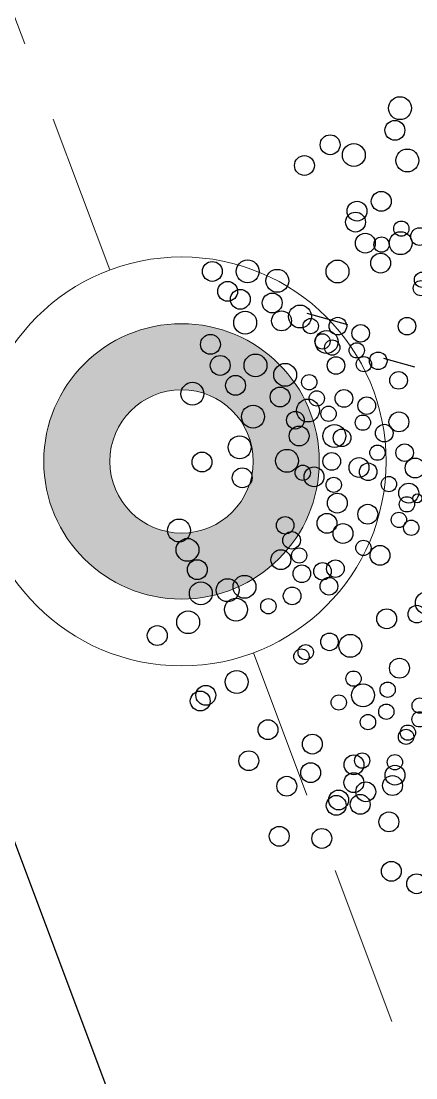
# Model space of a CAD drawing. Header units: millimetres. Extents: x 441156 to 441876, y 4514765 to 4515211.
# Drawn here: x 441562.86 to 441563.472, y 4514833.536 to 4514835.176 of the extents above; entities that cross this region are included whole.
import ezdxf

# ---------------------------------------------------------------- set-up
doc = ezdxf.new("R2010")
doc.units = ezdxf.units.MM
doc.linetypes.add('CONTINUA', pattern=[0])
doc.linetypes.add('HIDDEN', pattern=[0.375, 0.25, -0.125])
doc.layers.add('01_piscinas', color=254, linetype='Continuous')
doc.layers.add('INGIN ELECTRICIDAD ALUMBRADO', color=120, linetype='HIDDEN')

msp = doc.modelspace()

# ---------------------------------------------------------------- hatches: boundary and pattern name
at = {"layer": 'INGIN ELECTRICIDAD ALUMBRADO', "linetype": 'CONTINUA', "lineweight": 13}
h = msp.add_hatch(color=86, dxfattribs=at)
h.dxf.hatch_style = 1
edge = h.paths.add_edge_path()
edge.add_arc((441563.10887292, 4514834.49316226), 0.11124836, 0, 360)
edge = h.paths.add_edge_path()
edge.add_arc((441563.10887292, 4514834.49316226), 0.21369962, 0, 180)
edge.add_arc((441563.10887292, 4514834.49316226), 0.21369962, 180, 360)

# ---------------------------------------------------------------- linework, layer by layer
at = {"layer": '01_piscinas'}
for p, q in [((441564.34128148, 4514829.92970618, 0.00000015), (441560.99880958, 4514838.83373326, 0.00000132)), ((441563.36685719, 4514834.70515435, 0.00000076), (441563.3038525, 4514834.72267197, 0.00000076)), ((441563.47095371, 4514834.63940379, 0.00000076), (441563.42248856, 4514834.65287888, 0.00000076))]:
    msp.add_line(p, q, dxfattribs=at)
for centre, radius in [((441563.44764605, 4514835.04129966, 0.00000076), 0.01775907), ((441563.43979084, 4514835.00695451, 0.00000076), 0.01541533), ((441563.33933149, 4514834.98458096, 0.00000076), 0.01541533), ((441563.37605696, 4514834.96855378, 0.00000076), 0.01775907), ((441563.45912342, 4514834.9601922, 0.00000076), 0.01775907), ((441563.29943152, 4514834.95237489, 0.00000076), 0.01541533), ((441563.41865082, 4514834.89674887, 0.00000076), 0.01541533), ((441563.38103495, 4514834.88151241, 0.00000076), 0.01541533), ((441563.37875084, 4514834.8645428, 0.00000076), 0.01541533), ((441563.4497801, 4514834.85434733, 0.00000076), 0.01185795), ((441563.39384239, 4514834.8318418, 0.00000076), 0.01541533), ((441563.44860689, 4514834.83181127, 0.00000076), 0.01775907), ((441563.47803046, 4514834.84201873, 0.00000076), 0.01366082), ((441563.41908781, 4514834.82957343, 0.00000076), 0.01185795), ((441563.41763861, 4514834.80089434, 0.00000076), 0.01541533), ((441563.15657536, 4514834.78799387, 0.00000076), 0.01541533), ((441563.21133985, 4514834.78796333, 0.00000076), 0.01775907), ((441563.35081642, 4514834.78785863, 0.00000076), 0.01775907), ((441563.25738018, 4514834.77341063, 0.00000076), 0.01775907), ((441563.48185968, 4514834.77506383, 0.00000076), 0.01185795), ((441563.18037158, 4514834.75704641, 0.00000076), 0.01541533), ((441563.48010268, 4514834.76201029, 0.00000076), 0.01185795), ((441563.19995535, 4514834.74471658, 0.00000076), 0.01541533), ((441563.24952497, 4514834.73906548, 0.00000076), 0.01541533), ((441563.29271268, 4514834.71798126, 0.00000076), 0.01775907), ((441563.20759271, 4514834.70849282, 0.00000076), 0.01775907), ((441563.26392188, 4514834.7112241, 0.00000076), 0.01541533), ((441563.30919846, 4514834.7031265, 0.00000076), 0.01185795), ((441563.35132499, 4514834.70310301, 0.00000076), 0.01366082), ((441563.45861466, 4514834.70302246, 0.00000076), 0.01366082), ((441563.33377792, 4514834.67849257, 0.00000076), 0.01775907), ((441563.38674063, 4514834.69190862, 0.00000076), 0.01366082), ((441563.15368422, 4514834.67479368, 0.00000076), 0.01541533), ((441563.32750324, 4514834.67932076, 0.00000076), 0.01185795), ((441563.34256768, 4514834.66983627, 0.00000076), 0.01185795), ((441563.38069816, 4514834.66548927, 0.00000076), 0.01185795), ((441563.16877577, 4514834.64209269, 0.00000076), 0.01541533), ((441563.22354026, 4514834.64206215, 0.00000076), 0.01775907), ((441563.34844257, 4514834.64197184, 0.00000076), 0.01366082), ((441563.39177271, 4514834.64407283, 0.00000076), 0.01185795), ((441563.41391947, 4514834.64927064, 0.00000076), 0.01366082), ((441563.26958059, 4514834.62750944, 0.00000076), 0.01775907), ((441563.44550812, 4514834.61889472, 0.00000076), 0.01366082), ((441563.12574979, 4514834.59810951, 0.00000076), 0.01775907), ((441563.19257199, 4514834.61114523, 0.00000076), 0.01541533), ((441563.3069745, 4514834.61604943, 0.00000076), 0.01185795), ((441563.26172538, 4514834.59316429, 0.00000076), 0.01541533), ((441563.31858338, 4514834.59089482, 0.00000076), 0.01185795), ((441563.36070992, 4514834.59087132, 0.00000076), 0.01366082), ((441563.30491309, 4514834.57208007, 0.00000076), 0.01775907), ((441563.39612555, 4514834.57967694, 0.00000076), 0.01366082), ((441563.21979312, 4514834.56259164, 0.00000076), 0.01775907), ((441563.28548648, 4514834.5570616, 0.00000076), 0.01366082), ((441563.33688817, 4514834.56708908, 0.00000076), 0.01185795), ((441563.39008308, 4514834.55325759, 0.00000076), 0.01185795), ((441563.44602659, 4514834.55444787, 0.00000076), 0.01541533), ((441563.34597833, 4514834.53259138, 0.00000076), 0.01775907), ((441563.4233044, 4514834.53703896, 0.00000076), 0.01366082), ((441563.19900974, 4514834.51500488, 0.00000076), 0.01775907), ((441563.29121384, 4514834.53262192, 0.00000076), 0.01541533), ((441563.3578275, 4514834.52974016, 0.00000076), 0.01366082), ((441563.41276652, 4514834.50668653, 0.00000076), 0.01185795), ((441563.45489305, 4514834.50666304, 0.00000076), 0.01366082), ((441563.14061354, 4514834.49217833, 0.00000076), 0.01541533), ((441563.27242257, 4514834.49405259, 0.00000076), 0.01775907), ((441563.34184029, 4514834.49313496, 0.00000076), 0.01366082), ((441563.20296949, 4514834.46772219, 0.00000076), 0.01541533), ((441563.29692013, 4514834.47557608, 0.00000076), 0.01185795), ((441563.31432234, 4514834.46919867, 0.00000076), 0.01541533), ((441563.38416345, 4514834.48369352, 0.00000076), 0.01541533), ((441563.3983117, 4514834.47701782, 0.00000076), 0.01366082), ((441563.47115319, 4514834.48292137, 0.00000076), 0.01541533), ((441563.34488625, 4514834.45676366, 0.00000076), 0.01185795), ((441563.43054229, 4514834.45789942, 0.00000076), 0.01185795), ((441563.46126039, 4514834.44391085, 0.00000076), 0.01541533), ((441563.35048936, 4514834.42840408, 0.00000076), 0.01541533), ((441563.45836308, 4514834.42651896, 0.00000076), 0.01185795), ((441563.47468916, 4514834.43589482, 0.00000076), 0.00701654), ((441563.39771479, 4514834.41111168, 0.00000076), 0.01541533), ((441563.10503968, 4514834.38597371, 0.00000076), 0.01775907), ((441563.26955563, 4514834.39388022, 0.00000076), 0.01366082), ((441563.33442989, 4514834.39708658, 0.00000076), 0.01541533), ((441563.44600964, 4514834.40242858, 0.00000076), 0.01185795), ((441563.4651131, 4514834.39023924, 0.00000076), 0.01185795), ((441563.3592644, 4514834.38124044, 0.00000076), 0.01541533), ((441563.11807568, 4514834.35583705, 0.00000076), 0.01775907), ((441563.27958331, 4514834.37069818, 0.00000076), 0.01366082), ((441563.39098683, 4514834.35894164, 0.00000076), 0.01185795), ((441563.26290025, 4514834.34055356, 0.00000076), 0.01541533), ((441563.29131198, 4514834.34709507, 0.00000076), 0.01185795), ((441563.41667471, 4514834.3472782, 0.00000076), 0.01541533), ((441563.13332294, 4514834.32515302, 0.00000076), 0.01541533), ((441563.32747372, 4514834.32258144, 0.00000076), 0.01366082), ((441563.34756142, 4514834.32662807, 0.00000076), 0.01366082), ((441563.29544127, 4514834.31879721, 0.00000076), 0.01366082), ((441563.13869102, 4514834.2883658, 0.00000076), 0.01775907), ((441563.18033321, 4514834.2932853, 0.00000076), 0.01775907), ((441563.20644721, 4514834.29854592, 0.00000076), 0.01775907), ((441563.33750141, 4514834.2993994, 0.00000076), 0.01366082), ((441563.28039448, 4514834.28434526, 0.00000076), 0.01366082), ((441563.4893793, 4514834.27337416, 0.00000076), 0.01775907), ((441563.1933692, 4514834.26314864, 0.00000076), 0.01775907), ((441563.24350941, 4514834.26840503, 0.00000076), 0.01185795), ((441563.4738424, 4514834.25614244, 0.00000076), 0.01366082), ((441563.1191302, 4514834.24357826, 0.00000076), 0.01775907), ((441563.42706552, 4514834.24892224, 0.00000076), 0.01541533), ((441563.07117959, 4514834.22285596, 0.00000076), 0.01541533), ((441563.33831258, 4514834.21304648, 0.00000076), 0.01366082), ((441563.37061249, 4514834.2069146, 0.00000076), 0.01775907), ((441563.3014275, 4514834.19710625, 0.00000076), 0.01185795), ((441563.29479839, 4514834.19027504, 0.00000076), 0.01185795), ((441563.44685804, 4514834.17223229, 0.00000076), 0.01541533), ((441563.19442372, 4514834.15088985, 0.00000076), 0.01775907), ((441563.37559898, 4514834.1559886, 0.00000076), 0.01185795), ((441563.14647312, 4514834.13016755, 0.00000076), 0.01541533), ((441563.39040501, 4514834.13022465, 0.00000076), 0.01775907), ((441563.4285657, 4514834.13883814, 0.00000076), 0.01185795), ((441563.13785528, 4514834.12128698, 0.00000076), 0.01541533), ((441563.35271649, 4514834.11897626, 0.00000076), 0.01185795), ((441563.47824094, 4514834.11415132, 0.00000076), 0.01185795), ((441563.42648314, 4514834.10470671, 0.00000076), 0.01185795), ((441563.24289604, 4514834.0767146, 0.00000076), 0.01541533), ((441563.3980319, 4514834.08850166, 0.00000076), 0.01185795), ((441563.47809686, 4514834.09284779, 0.00000076), 0.01185795), ((441563.45708139, 4514834.06570327, 0.00000076), 0.01185795), ((441563.45990266, 4514834.07216301, 0.00000076), 0.01185795), ((441563.31175278, 4514834.05441901, 0.00000076), 0.01541533), ((441563.21314881, 4514834.02859856, 0.00000076), 0.01541533), ((441563.38903789, 4514834.02875773, 0.00000076), 0.01185795), ((441563.30904545, 4514834.01004815, 0.00000076), 0.01541533), ((441563.37633059, 4514834.02232614, 0.00000076), 0.01541533), ((441563.43984028, 4514834.02622707, 0.00000076), 0.01185795), ((441563.37614328, 4514833.99463156, 0.00000076), 0.01541533), ((441563.43994656, 4514834.00620814, 0.00000076), 0.01541533), ((441563.27205883, 4514833.98898158, 0.00000076), 0.01541533), ((441563.39456989, 4514833.98047298, 0.00000076), 0.01541533), ((441563.43609311, 4514833.99011423, 0.00000076), 0.01541533), ((441563.34882318, 4514833.95934367, 0.00000076), 0.01541533), ((441563.35249083, 4514833.96774133, 0.00000076), 0.01541533), ((441563.38601203, 4514833.96087844, 0.00000076), 0.01541533), ((441563.4304957, 4514833.93367293, 0.00000076), 0.01541533), ((441563.26036663, 4514833.91131447, 0.00000076), 0.01541533), ((441563.32640973, 4514833.90802462, 0.00000076), 0.01541533), ((441563.43432357, 4514833.85700486, 0.00000076), 0.01541533), ((441563.47351103, 4514833.83766774, 0.00000076), 0.01541533)]:
    msp.add_circle(centre, radius, dxfattribs=at)
at = {"layer": 'INGIN ELECTRICIDAD ALUMBRADO', "color": 86, "lineweight": 13, "elevation": 0.00000131}
for points in [[(441562.99736746, 4514834.79020219), (441561.72832095, 4514838.17082134)], [(441564.48942489, 4514830.81550318), (441563.22037838, 4514834.19612233)]]:
    msp.add_lwpolyline(points, dxfattribs=at)
at = {"layer": 'INGIN ELECTRICIDAD ALUMBRADO', "color": 86, "linetype": 'CONTINUA', "lineweight": 13}
for radius in [0.31727935, 0.21369962, 0.11124836]:
    msp.add_circle((441563.10887292, 4514834.49316226, 0.00000131), radius, dxfattribs=at)

doc.saveas('drawing.dxf')
